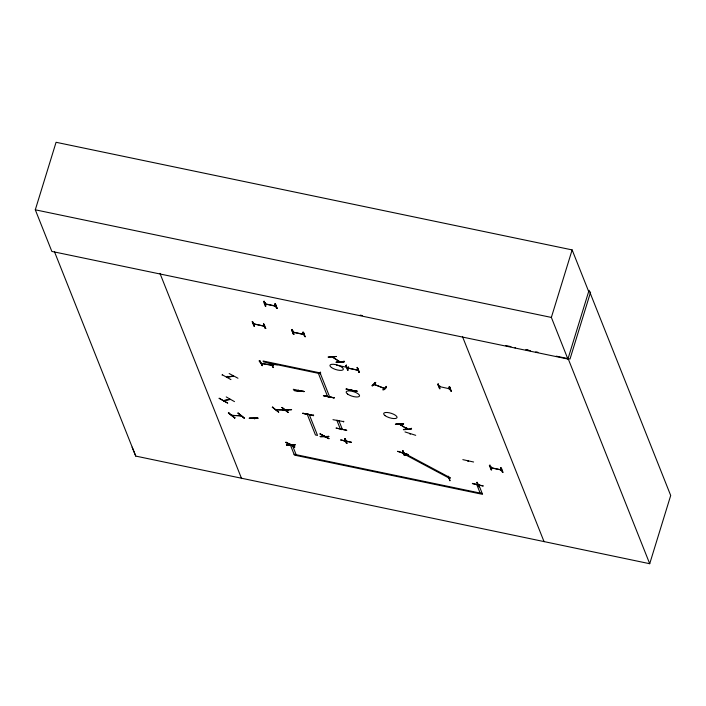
<?xml version="1.0" encoding="UTF-8"?>
<svg xmlns="http://www.w3.org/2000/svg" width="706" height="706" viewBox="0 0 706 706"><rect width="100%" height="100%" fill="white"/><g stroke="black" fill="none" stroke-linecap="round" stroke-linejoin="round"><path stroke-width="1.06" d="M295.152 444.921L286.724 445.195L295.134 444.851M294.861 444.568L286.345 444.921L286.724 445.195M320.047 436.449L328.767 436.502L328.378 436.255M226.22 396.913L234.48 401.617M229.159 373.536L237.966 378.24M319.942 433.908L328.97 438.682L320.224 433.925M340.76 439.953L351.464 442.353M477.071 482.224L478.792 486.628M479.021 486.796L476.991 482.357L479.012 486.743M293.996 390.286L303.942 391.574M298.541 391.027L299.132 391.212L298.876 390.736M307.834 414.201L308.284 414.272M329.19 397.504L328.678 397.31L329.155 397.134M341.845 366.546L342.392 366.661M342.242 366.546L342.445 366.952M337.962 420.485L338.377 420.591M351.023 389.597L351.597 389.791L351.094 389.641M351.703 390.153L351.509 389.738M468.06 461.053L468.66 461.459M477.212 484.166L477.662 484.175M302.777 413.169L313.535 415.587M313.482 415.331L302.83 413.398M313.596 414.951L313.526 415.684L302.839 413.337M332.967 419.682L343.619 421.614M346.205 389.174L356.901 391.468L346.152 388.882M343.734 421.235L343.654 421.967M356.839 391.203L346.196 389.235M472.367 483.389L483.116 485.94M404.97 431.913L415.71 435.32M400.576 424.668L399.658 424.306L407.124 429.151M406.93 429.045L406.797 428.674M132.128 447.145L135.755 456.085L649.714 563.715L670.7 495.488L589.069 290.254L567.906 359.045L51.847 251.424L35.3 209.806L56.074 142.285L572.134 249.906L588.68 291.516M222.39 374.851L230.941 379.599M222.566 374.418L222.019 375.062M219.125 398.325L227.738 403.126L219.187 398.246M227.473 376.422C226.423 377.251 228.126 377.922 227.791 376.316M227.553 377.286L227.773 376.589M253.895 326.031L252.174 321.565L254.487 326.154L253.966 325.969M228.779 412.957L234.974 417.97L228.391 412.992L228.868 412.886M265.35 302.865L264.997 303.977M264.962 303.809L265.447 302.839M265.253 305.98L263.497 301.568L264.203 301.135L265.844 306.104L265.253 305.98L265.818 305.945M234.48 417.961L234.957 417.828M265.774 328.502L264.026 324.072L263.417 323.975L265.174 328.378L265.774 328.449M274.74 306.051L274.652 305.098M275.375 304.021L277.131 308.434L275.34 303.968L274.775 303.924L276.531 308.337L277.123 308.46L276.655 308.266M275.622 306.051L275.684 304.974M275.817 305.045L275.684 306.201M259.711 360.925L259.19 360.925L262.5 365.682L259.826 360.554M237.948 413.054L244.038 417.996M261.917 365.576L262.464 365.523M249.227 418.226L258.025 418.252L249.28 418.173M277.326 364.808L267.83 364.155M291.622 329.852L292.222 329.976L293.97 334.388L293.378 334.265L291.631 329.826L293.449 334.203M292.222 329.976L292.363 329.411M304.057 333.347L303.756 334.335L293.175 332.129L293.572 331.123M272.719 407.221L278.773 412.233L272.331 407.265L272.807 407.159M302.777 334.282L302.98 333.126L302.706 334.097M303.809 334.485L303.818 333.258M303.942 333.329L303.509 334.238M282.382 407.53L281.879 407.538L288.33 412.489L281.985 407.406M305.257 336.744L303.474 332.252L302.909 332.208L304.657 336.621L305.266 336.718M291.56 409.692L282.832 409.798L291.631 409.656M294.79 446.898L286.036 442.194M318.362 373.315L327.716 396.843L329.799 397.275L320.1 372.892L320.356 372.044M320.7 372.909L320.436 373.748L263.435 361.86L263.1 361.004L320.1 372.892M328.061 357.06L336.25 356.468M339.78 361.896L332.235 356.998M332.835 357.448L333.347 357.518L332.508 356.971M336.453 362.469L344.228 361.746L336.118 362.178M336.612 365.134L347.44 367.464M339.965 361.816L332.747 357.068M340.045 361.869L339.012 361.454M336.427 362.407L344.219 361.807L343.972 360.978M334.079 397.857L323.374 395.607L334.106 397.813M346.249 365.611L348.129 370.12L347.537 369.997L345.79 365.567L346.461 365.178M346.549 365.152L345.781 365.584M347.537 369.997L348.102 369.97M348.173 367.994L348.473 367.014M348.305 368.064L348.605 367.076M358.939 372.23L359.416 372.477L358.825 372.353L357.236 367.376M357.298 367.438L358.992 372.309M356.971 390.692L356.892 391.495M346.681 430.307L335.994 428.065L346.708 430.245M344.731 438.858L345.331 438.982L347.017 443.377L346.425 443.253L344.74 438.832L345.296 438.823M346.425 443.253L346.981 443.227L345.199 438.885M375.521 382.828L375.018 382.74L375.76 382.396L372.38 385.75M373.942 384.488L374.957 384.911L375.424 384.117M386.111 386.897L382.758 389.871C384.188 390.356 387.162 387.506 386.173 386.429M386.111 386.35L386.526 387.109M395.413 424.315L403.603 423.9L395.413 424.315L403.205 423.574M408.456 454.585L397.637 451.399M406.365 428.71L406.506 427.898M406.285 428.604L406.771 427.88M403.144 451.046L402.552 450.922L404.238 455.317L404.829 455.441L402.676 450.843M439.706 385.529C438.338 386.853 441.912 387.003 439.256 386.667M438.285 384.276L438.497 383.817L437.755 384.258L440.103 388.794L439.582 388.609M449.943 388.9L448.76 388.653L448.91 387.797M449.201 387.515L448.91 388.697M449.775 388.724L449.96 387.691L449.837 388.874L439.194 386.517M450.19 387.762L449.881 388.741L448.795 388.476M450.913 390.956C449.44 389.738 450.163 385.988 449.042 386.614L450.79 391.027L451.39 391.089M462.827 459.641L473.611 462.006M515.08 348.023L515.256 347.467M491.297 466.684L490.961 467.849L501.534 470.055M489.911 465.386L491.694 469.958L491.173 469.772M500.589 469.896L500.501 468.952M500.351 469.808L500.704 468.696M500.792 468.669L500.43 469.667M501.472 469.905L501.542 468.828M501.666 468.89L501.445 470.072M502.981 472.305L501.225 467.84L500.633 467.769L502.381 472.182L502.946 472.226M567.906 359.045L551.36 317.426L572.134 249.906M590.604 292.081L570.007 359.036L556.284 356.159M449.21 478.509L449.81 478.642M276.805 409.895L276.699 409.709M276.002 409.859L284.747 409.921M345.896 441.073L346.302 440.976M409.939 434.013L410.513 433.89L410.098 433.713M402.844 452.873L403.241 453.058M403.426 452.749L403.426 453.19M304.065 391.654L293.272 389.271M323.507 395.678L334.203 397.937M290.263 444.595L291.304 444.612L289.945 444.242M324.398 436.555L323.366 436.44L324.08 436.334M448.389 476.241L450.084 480.689M254.734 418.887L253.957 418.367M287.28 409.957L288.039 410.504M288.26 410.442L287.633 409.965M323.745 435.92L323.242 435.84L324.319 436.37M226.52 377.278L233.165 375.919M233.474 376.139L226.882 377.428M223.317 400.673L224.376 400.708L223.617 400.831M229.785 399.314L229.203 399.428L230.288 399.499L223.387 400.655L229.971 399.305M249.597 418.323L258.017 418.076M395.819 424.412L403.594 423.724M259.19 360.925L259.746 361.075M271.625 365.284L261.211 363.484M252.704 321.583L254.46 325.995M292.187 329.817L293.943 334.229M490.026 465.016L489.346 465.422L491.102 469.834M341.73 429.592L341.183 429.469L341.686 429.566M375.08 382.687L371.833 385.697L372.406 385.917L375.592 382.952M374.056 384.382L384.293 388.441M383.19 388.053L384.408 388.344M298.673 391.098L298.506 390.656M341.872 366.467L342.445 366.979M328.634 396.94L328.802 397.381M468.007 461.044L468.122 461.345M253.578 323.869L264.265 326.101M347.228 367.844L357.977 370.226M490.785 467.672L501.234 469.808M346.143 441.109L346.443 441.347M294.49 447.03L285.965 442.274M272.578 364.79L273.019 365.187M298.117 390.312L298.603 390.797M324.301 436.546L323.798 436.273M261.202 363.308L271.395 365.064M241.002 415.772L231.815 415.384L233.033 415.631L232.565 415.375M283.865 409.851L284.2 410.124M275.552 306.192L265.112 304.004M303.677 334.476L293.122 332.261M357.836 370.209L347.29 367.994M346.258 441.126L347.184 441.312M347.255 441.497L346.205 441.259M403.285 453.181L402.349 452.97M285.683 442.406L294.79 447.022M323.445 436.484L324.028 436.379L323.339 435.884M291.207 444.603L290.016 444.295M437.791 384.205L439.511 388.671M231.983 415.393L240.834 415.772M275.852 409.656L284.65 409.921M328.44 357.192L336.18 356.504M336.153 362.222L343.928 361.534M400.699 424.738L400.223 424.694M282.832 409.798L291.313 409.506M328.749 436.432L320.33 436.679L328.767 436.502M228.391 413.019L228.885 413.028M272.322 407.283L272.825 407.3M477.821 484.484C476.206 483.866 478.597 485.331 477.68 484.228M298.612 390.4L298.117 390.356M303.889 391.406L294.19 390.568L303.959 391.53L303.624 391.23M265.138 303.827L275.384 305.963M407.318 429.071L400.09 424.324M270.336 362.752L273.557 367.579L273.09 367.358M35.3 209.806L551.36 317.426M360.175 315.123L362.328 315.573M526.041 349.708L528.194 350.158M253.692 323.895L264.22 326.234M357.236 367.905L359.425 372.45M357.068 367.941L357.668 368.038L359.416 372.477M324.619 436.767L325.863 437.032M343.725 440.756L344.969 441.012M294.067 454.249L482.224 493.494M505.584 345.508L510.976 346.646M526.076 349.814L530.391 350.723M535.783 351.853L537.946 352.303M340.733 439.988L351.491 442.274M402.288 452.811L403.214 452.996M404.353 455.193L404.838 455.414M472.42 483.654L483.107 485.975M448.381 476.391L449.801 480.724M477.777 484.634L477.768 484.466M449.351 478.694L449.678 478.571M240.058 415.755L240.781 415.578M287.916 410.442L287.377 410.062M323.63 435.876L324.248 436.317M290.29 444.736L289.751 444.356M298.409 390.286L299.017 390.85M397.69 451.266L408.421 454.699M374.162 384.426L384.329 388.274M320.206 433.916L328.978 438.655M272.966 365.17L273.399 365.267L272.922 364.773M237.948 413.107L244.073 418.067M287.933 412.392L282.021 407.477M270.345 362.805L273.143 367.438M449.607 386.659L451.39 391.15M274.899 303.854L276.699 308.293M263.55 323.904L265.297 328.308M404.361 455.246L402.72 450.878M238.319 413.134L244.426 418.137M228.453 412.948L234.542 417.89M298.4 390.692L299.141 391.15M259.623 360.987L262.376 365.584M543.867 541.202L544.061 541.687L462.43 336.444M568.083 358.48L649.714 563.715M480.142 493.062L476.638 484.237L478.712 484.669L482.569 494.35L294.402 455.105L290.554 445.433L292.637 445.865L296.141 454.682M159.962 273.372L241.593 478.606M54.53 251.874L135.755 456.085M403.117 450.966L404.829 455.441M344.81 438.797L346.496 443.191M502.504 472.058L500.748 467.646M304.78 336.488L303.024 332.076M403.806 429.725L403.373 429.477L411.271 428.789L411.333 428.242L411.572 429.001L403.806 429.725M403.497 452.811L402.27 453.111L449.184 478.147L450.419 477.847L403.497 452.811M309.219 414.501L307.145 414.069L315.458 434.975L317.541 435.408L309.219 414.501M338.906 420.697L336.833 420.255L340.336 429.08L342.419 429.513L338.906 420.697M331.432 367.491A6.998 2.383 17.1 0 0 342.931 369.891A6.998 2.383 17.1 0 0 335.544 364.587A6.998 2.383 17.1 0 0 331.432 367.491M385.149 415.684A6.998 2.383 17.1 0 0 396.648 418.084A6.998 2.383 17.1 0 0 389.262 412.781A6.998 2.383 17.1 0 0 385.149 415.684M347.643 394.098A6.998 2.383 17.1 0 0 359.142 396.498A6.998 2.383 17.1 0 0 351.756 391.195A6.998 2.383 17.1 0 0 347.643 394.098"/></g></svg>
